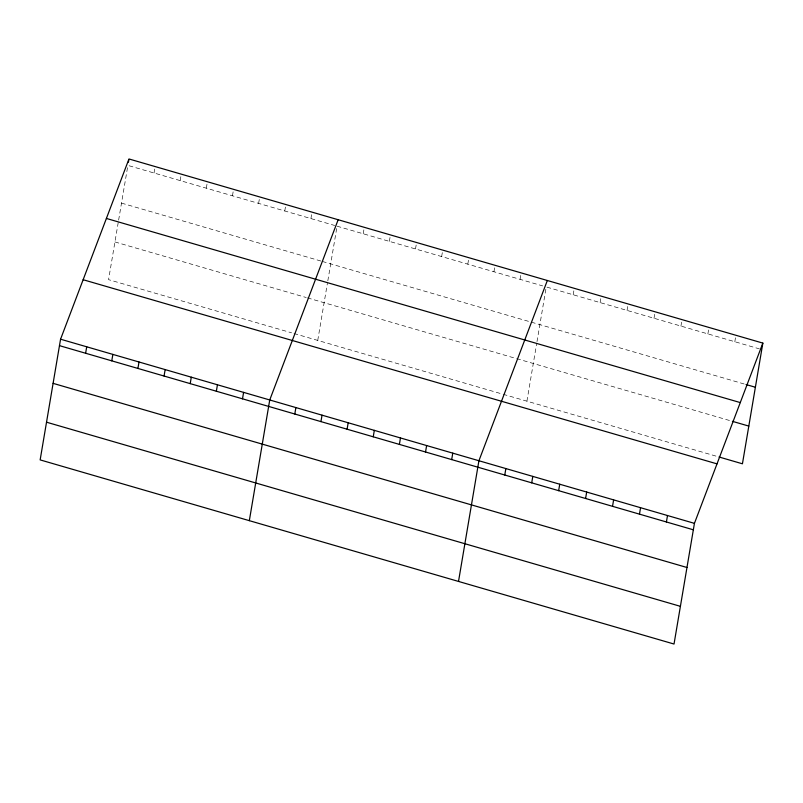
<?xml version="1.0" encoding="UTF-8"?>
<svg xmlns="http://www.w3.org/2000/svg" width="803" height="803" viewBox="0 0 803 803"><rect width="100%" height="100%" fill="white"/><g stroke="black" fill="none" stroke-linecap="round" stroke-linejoin="round"><path stroke-width="0.6" stroke-dasharray="4.01 3.01" d="M118.222 222.531L108.566 279.645L291.589 332.823M118.633 220.102L127.687 166.582M154.035 173.006L155.12 166.562M180.173 180.605L181.267 174.151M206.321 188.193L207.415 181.749M232.468 195.791L233.563 189.347M258.616 203.39L259.71 196.946M284.764 210.988L285.858 204.534M310.912 218.577L312.006 212.133M317.737 340.412L327.403 283.298M327.815 280.869L336.668 228.534M363.207 233.773L364.301 227.329M389.355 241.372L390.449 234.918M415.502 248.96L416.596 242.516M441.65 256.558L442.744 250.114M467.798 264.157L468.892 257.713M493.945 271.755L495.039 265.301M520.093 279.344L521.187 272.9M526.919 401.179L536.585 344.065M536.996 341.636L546.241 286.942L759.417 348.873M573.181 294.771L574.275 288.327M600.122 302.601L601.216 296.146M627.063 310.42L628.147 303.976M654.003 318.249L655.087 311.805M680.944 326.078L682.028 319.624M707.885 333.897L708.969 327.453M734.815 341.727L735.909 335.283M129.072 165.749L334.69 225.482M337.059 226.175L542.677 285.908M121.504 203.109L321.18 261.116M322.364 261.457L744.843 384.185M114.939 241.944L306.284 297.542M307.479 297.883L515.466 358.309M516.66 358.65L731.242 420.993M293.968 333.506L500.771 393.59M503.15 394.273L717.842 456.646"/><path stroke-width="1.2" d="M60.566 339.207L40.15 459.898L674.028 644.036L694.434 523.355L762.85 343.102L128.972 158.964L60.566 339.207L694.434 523.355M85.62 353.25L86.714 346.806M128.43 162.186L128.791 160.038M111.768 360.848L112.862 354.404M137.915 368.447L139.009 361.992M164.063 376.035L165.147 369.591M190.211 383.633L191.295 377.189M216.358 391.232L217.442 384.788M242.506 398.83L243.59 392.376M249.331 520.665L269.738 399.974L338.153 219.731M294.801 414.017L295.885 407.573M320.949 421.615L322.033 415.171M347.097 429.214L348.181 422.759M373.244 436.802L374.328 430.358M399.392 444.4L400.476 437.956M425.54 451.999L426.624 445.555M451.687 459.597L452.772 453.143M458.513 581.432L478.919 460.741L547.335 280.498M504.766 475.015L505.86 468.571M531.706 482.844L532.801 476.4M558.647 490.673L559.741 484.219M585.588 498.492L586.682 492.048M612.528 506.322L613.622 499.878M639.469 514.151L640.563 507.697M666.41 521.97L667.504 515.526M762.85 343.102L742.434 463.793L719.016 456.987M746.017 384.527L755.382 387.247M106.397 218.446L740.276 402.584M732.416 421.334L748.818 426.092M83.141 279.725L717.019 463.873M59.472 345.651L693.35 529.799M53.098 383.352L686.977 567.5M46.524 422.197L680.402 606.335"/></g></svg>
